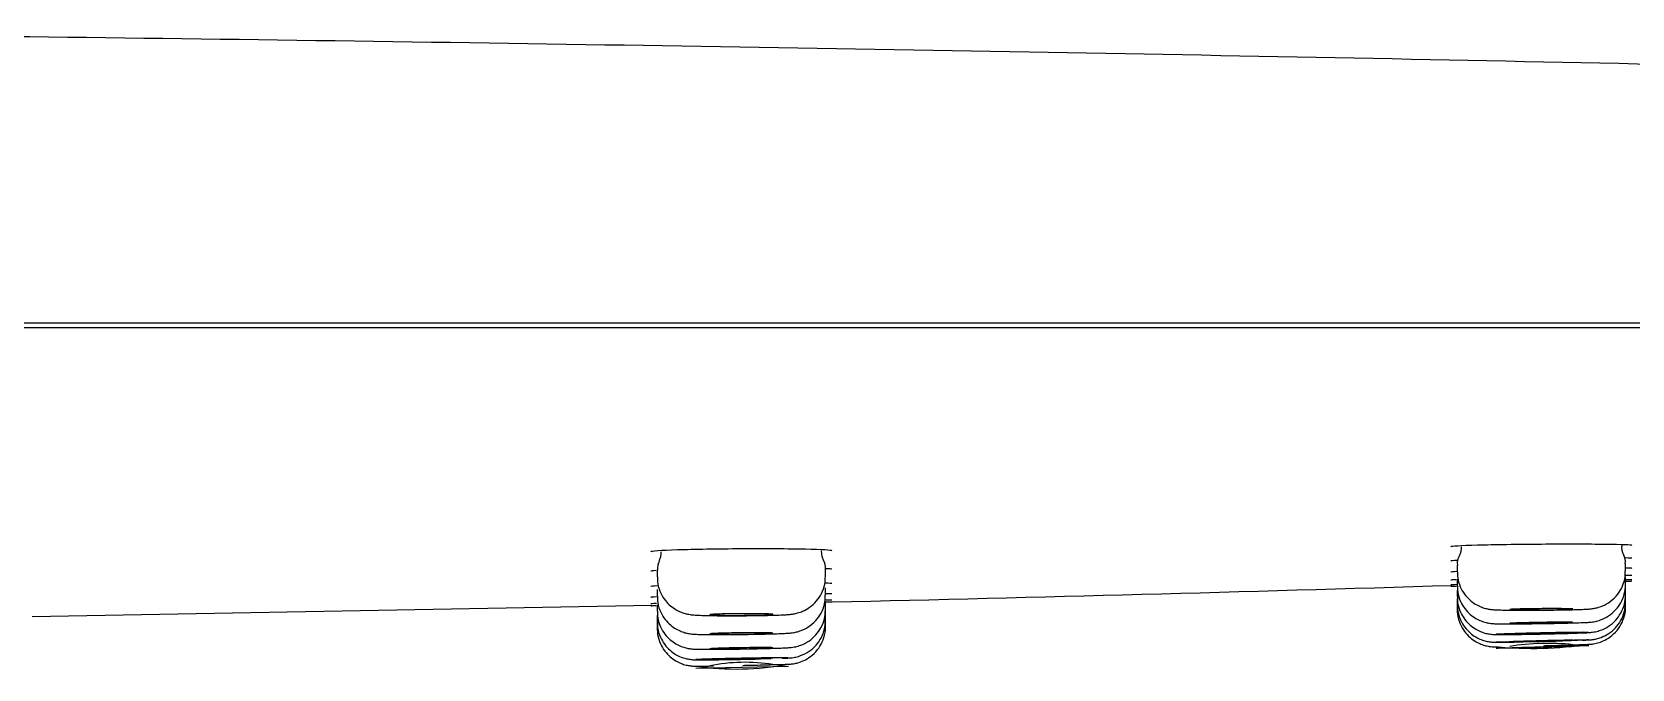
# Model space of a CAD drawing. Header units: millimetres. Extents: x -60 to 7633, y -2614 to 2146.
# Drawn here: x 1258.16 to 1296.16, y -2076.37 to -2061.24 of the extents above; entities that cross this region are included whole.
import ezdxf

# ---------------------------------------------------------------- set-up
doc = ezdxf.new("R2010")
doc.units = ezdxf.units.MM
doc.layers.get('0').update_dxf_attribs({"color": 250})

msp = doc.modelspace()

# ---------------------------------------------------------------- linework, layer by layer
at = {"linetype": 'Continuous'}
for p, q in [((1331.306, -2068.153), (1104.706, -2068.153)), ((1111.768, -2068.253), (1324.024, -2068.253)), ((1277.006, -2074.166), (1277.006, -2073.997)), ((1292.006, -2073.898), (1292.006, -2074.056)), ((1296.006, -2074.04), (1296.006, -2073.869)), ((1273.006, -2074.02), (1273.006, -2074.179)), ((1292.006, -2074.237), (1292.006, -2074.388)), ((1296.006, -2074.355), (1296.006, -2074.177)), ((1273.006, -2074.482), (1273.006, -2074.636)), ((1277.006, -2074.611), (1277.006, -2074.437)), ((1292.006, -2074.5), (1292.006, -2074.5)), ((1292.006, -2074.5), (1292.006, -2074.646)), ((1292.006, -2074.689), (1292.006, -2074.689)), ((1292.006, -2074.689), (1292.006, -2074.83)), ((1296.006, -2074.417), (1296.006, -2074.416)), ((1296.006, -2074.6), (1296.006, -2074.417)), ((1296.006, -2074.775), (1296.006, -2074.6)), ((1258.163, -2075.122), (1272.879, -2074.852)), ((1273.006, -2074.841), (1273.006, -2074.992)), ((1273.006, -2075.098), (1273.006, -2075.098)), ((1273.006, -2075.098), (1273.006, -2075.246)), ((1277.006, -2074.957), (1277.006, -2074.778)), ((1277.006, -2075.023), (1277.006, -2075.022)), ((1277.006, -2075.204), (1277.006, -2075.023)), ((1292.006, -2074.83), (1292.006, -2074.941)), ((1292.006, -2074.941), (1292.006, -2074.978)), ((1296.006, -2074.88), (1296.006, -2074.775)), ((1296.006, -2074.915), (1296.006, -2074.88)), ((1273.006, -2075.252), (1273.006, -2075.252)), ((1273.006, -2075.252), (1273.006, -2075.398)), ((1273.006, -2075.398), (1273.006, -2075.449)), ((1277.006, -2075.352), (1277.006, -2075.204)), ((1277.006, -2075.402), (1277.006, -2075.352)), ((1293.256, -2075.869), (1294.756, -2075.825)), ((1273.926, -2076.349), (1276.126, -2076.301)), ((1274.256, -2076.342), (1275.756, -2076.309))]:
    msp.add_line(p, q, dxfattribs=at)
for centre, radius, start, end in [((1272.775, -2073.627), 0.327, 329.3652, 7.5113), ((1291.789, -2073.499), 0.319, 327.7826, 6.7263), ((1296.253, -2073.475), 0.341, 172.9535, 210.6127), ((1273.353, -2073.978), 0.341, 147.6964, 187.0285), ((1276.704, -2073.95), 0.303, 350.5471, 34.658), ((1292.329, -2073.848), 0.32, 146.0192, 188.9929), ((1295.688, -2073.819), 0.316, 350.6518, 32.407), ((1236.173, -261.813), 1813.424, 271.29519, 271.760331), ((1293.764, -2066.235), 9.642, 265.0458, 278.1531), ((1294.162, -2081.361), 5.603, 83.9052, 99.2962), ((1274.886, -2069.633), 6.734, 261.8059, 280.607), ((1275.093, -2080.421), 4.213, 80.9454, 101.4562)]:
    msp.add_arc(centre, radius, start, end, dxfattribs=at)
for points, knots in [([(1331.628, -2062.935), (1321.261, -2062.63), (1303.558, -2062.118), (1274.624, -2061.568), (1253.79, -2061.279), (1243.695, -2061.242), (1242.492, -2061.238)], [0, 0, 0, 0, 0.317256, 0.640857, 0.963208, 1, 1, 1, 1]), ([(1277.156, -2073.56), (1277.156, -2073.546), (1276.923, -2073.532), (1276.13, -2073.516), (1275.568, -2073.512), (1274.447, -2073.518), (1273.888, -2073.527), (1273.086, -2073.553), (1272.857, -2073.569), (1272.856, -2073.584)], [0, 0, 0, 0, 0.125, 0.125, 0.25, 0.25, 0.375, 0.375, 0.4999318, 0.4999318, 0.4999318, 0.4999318]), ([(1296.156, -2073.431), (1296.156, -2073.421), (1295.923, -2073.413), (1295.13, -2073.404), (1294.568, -2073.403), (1293.447, -2073.41), (1292.888, -2073.418), (1292.086, -2073.44), (1291.857, -2073.452), (1291.856, -2073.464)], [0, 0, 0, 0, 0.125, 0.125, 0.25, 0.25, 0.375, 0.375, 0.4999309, 0.4999309, 0.4999309, 0.4999309]), ([(1273.015, -2074.179), (1273.012, -2074.22), (1273.008, -2074.33), (1273.063, -2074.516), (1273.163, -2074.699), (1273.287, -2074.84), (1273.419, -2074.941), (1273.548, -2075.009), (1273.664, -2075.049), (1273.755, -2075.069), (1273.826, -2075.079), (1273.897, -2075.086), (1273.995, -2075.091), (1274.151, -2075.097), (1274.37, -2075.1), (1274.624, -2075.102), (1274.854, -2075.102), (1274.976, -2075.102), (1275.014, -2075.101)], [0, 0, 0, 0, 0.038745, 0.118805, 0.18911, 0.252087, 0.308508, 0.35837, 0.400989, 0.436206, 0.466434, 0.507155, 0.578208, 0.676104, 0.769546, 0.867724, 0.964583, 1, 1, 1, 1]), ([(1275.014, -2075.101), (1275.068, -2075.101), (1275.201, -2075.1), (1275.44, -2075.097), (1275.691, -2075.092), (1275.906, -2075.085), (1276.054, -2075.078), (1276.15, -2075.071), (1276.234, -2075.061), (1276.346, -2075.038), (1276.481, -2074.991), (1276.64, -2074.902), (1276.796, -2074.759), (1276.92, -2074.572), (1276.995, -2074.367), (1277, -2074.236), (1277.001, -2074.168)], [0, 0, 0, 0, 0.050014, 0.146355, 0.243516, 0.341965, 0.44271, 0.507028, 0.557779, 0.597627, 0.642171, 0.707127, 0.784311, 0.856965, 0.936177, 1, 1, 1, 1]), ([(1292.014, -2074.057), (1292.015, -2074.129), (1292.018, -2074.261), (1292.094, -2074.461), (1292.204, -2074.629), (1292.332, -2074.756), (1292.464, -2074.845), (1292.59, -2074.902), (1292.699, -2074.934), (1292.78, -2074.949), (1292.838, -2074.956), (1292.896, -2074.96), (1292.977, -2074.964), (1293.115, -2074.967), (1293.321, -2074.97), (1293.565, -2074.97), (1293.812, -2074.97), (1293.955, -2074.969), (1294.018, -2074.968)], [0, 0, 0, 0, 0.066079, 0.141897, 0.208968, 0.269117, 0.32276, 0.369665, 0.408846, 0.439963, 0.464552, 0.497657, 0.561475, 0.657326, 0.749303, 0.846052, 0.941984, 1, 1, 1, 1]), ([(1294.018, -2074.968), (1294.071, -2074.968), (1294.204, -2074.967), (1294.441, -2074.964), (1294.689, -2074.959), (1294.9, -2074.954), (1295.051, -2074.948), (1295.139, -2074.943), (1295.227, -2074.934), (1295.342, -2074.911), (1295.483, -2074.864), (1295.657, -2074.765), (1295.822, -2074.603), (1295.939, -2074.402), (1296.002, -2074.207), (1296, -2074.091), (1295.999, -2074.04)], [0, 0, 0, 0, 0.049374, 0.144456, 0.240202, 0.336983, 0.435143, 0.512676, 0.562956, 0.59795, 0.642371, 0.716007, 0.800421, 0.873823, 0.95311, 1, 1, 1, 1]), ([(1294.031, -2075.288), (1294.085, -2075.287), (1294.217, -2075.285), (1294.453, -2075.28), (1294.699, -2075.274), (1294.907, -2075.268), (1295.06, -2075.262), (1295.138, -2075.257), (1295.213, -2075.25), (1295.302, -2075.235), (1295.437, -2075.198), (1295.607, -2075.113), (1295.772, -2074.973), (1295.901, -2074.795), (1295.989, -2074.584), (1296, -2074.441), (1296.005, -2074.358)], [0, 0, 0, 0, 0.04926, 0.144116, 0.239584, 0.33598, 0.433372, 0.519312, 0.555126, 0.582592, 0.626358, 0.699242, 0.775037, 0.844764, 0.922533, 1, 1, 1, 1]), ([(1273.014, -2074.635), (1273.012, -2074.673), (1273.007, -2074.78), (1273.06, -2074.964), (1273.158, -2075.15), (1273.282, -2075.292), (1273.414, -2075.395), (1273.544, -2075.464), (1273.661, -2075.505), (1273.754, -2075.525), (1273.82, -2075.534), (1273.88, -2075.54), (1273.959, -2075.544), (1274.089, -2075.548), (1274.293, -2075.55), (1274.535, -2075.55), (1274.794, -2075.549), (1274.948, -2075.547), (1275.024, -2075.547)], [0, 0, 0, 0, 0.034485, 0.114568, 0.184755, 0.247554, 0.30379, 0.353478, 0.395974, 0.430221, 0.457102, 0.487037, 0.542233, 0.642814, 0.735559, 0.833257, 0.929357, 1, 1, 1, 1]), ([(1275.024, -2075.547), (1275.078, -2075.546), (1275.211, -2075.544), (1275.448, -2075.54), (1275.697, -2075.534), (1275.909, -2075.527), (1276.056, -2075.521), (1276.147, -2075.514), (1276.23, -2075.506), (1276.344, -2075.482), (1276.482, -2075.435), (1276.651, -2075.34), (1276.813, -2075.185), (1276.933, -2074.989), (1276.999, -2074.791), (1277, -2074.669), (1276.999, -2074.612)], [0, 0, 0, 0, 0.04972, 0.145483, 0.241982, 0.33961, 0.438947, 0.508455, 0.560824, 0.59678, 0.641716, 0.711986, 0.794343, 0.867486, 0.946911, 1, 1, 1, 1]), ([(1292.014, -2074.645), (1292.012, -2074.676), (1292.005, -2074.778), (1292.055, -2074.96), (1292.151, -2075.15), (1292.275, -2075.296), (1292.408, -2075.401), (1292.539, -2075.472), (1292.658, -2075.514), (1292.756, -2075.535), (1292.823, -2075.543), (1292.865, -2075.546), (1292.907, -2075.548), (1292.969, -2075.549), (1293.086, -2075.55), (1293.284, -2075.548), (1293.527, -2075.545), (1293.791, -2075.54), (1293.954, -2075.537), (1294.042, -2075.535)], [0, 0, 0, 0, 0.028031, 0.107778, 0.177456, 0.239689, 0.295396, 0.344627, 0.386875, 0.420785, 0.445396, 0.463148, 0.487169, 0.539551, 0.632838, 0.732686, 0.827207, 0.920164, 1, 1, 1, 1]), ([(1292.014, -2074.388), (1292.013, -2074.445), (1292.013, -2074.565), (1292.078, -2074.759), (1292.184, -2074.936), (1292.31, -2075.07), (1292.443, -2075.165), (1292.571, -2075.227), (1292.684, -2075.263), (1292.772, -2075.279), (1292.83, -2075.286), (1292.878, -2075.29), (1292.941, -2075.293), (1293.041, -2075.294), (1293.218, -2075.295), (1293.447, -2075.294), (1293.706, -2075.292), (1293.912, -2075.289), (1294.012, -2075.288), (1294.031, -2075.288)], [0, 0, 0, 0, 0.051457, 0.128626, 0.196562, 0.25742, 0.311785, 0.35954, 0.399923, 0.431478, 0.45418, 0.477495, 0.519881, 0.609019, 0.701518, 0.798964, 0.89365, 0.982744, 1, 1, 1, 1]), ([(1294.042, -2075.535), (1294.095, -2075.534), (1294.227, -2075.531), (1294.461, -2075.525), (1294.706, -2075.518), (1294.911, -2075.512), (1295.072, -2075.505), (1295.135, -2075.502), (1295.221, -2075.493), (1295.305, -2075.48), (1295.441, -2075.441), (1295.611, -2075.356), (1295.775, -2075.215), (1295.902, -2075.038), (1295.989, -2074.827), (1296, -2074.686), (1296.005, -2074.603)], [0, 0, 0, 0, 0.049008, 0.14337, 0.238282, 0.334007, 0.430322, 0.533278, 0.558243, 0.584755, 0.629407, 0.701979, 0.776541, 0.84599, 0.923509, 1, 1, 1, 1]), ([(1273.012, -2074.993), (1273.014, -2075.072), (1273.021, -2075.208), (1273.102, -2075.412), (1273.214, -2075.577), (1273.344, -2075.701), (1273.477, -2075.787), (1273.602, -2075.842), (1273.71, -2075.872), (1273.791, -2075.886), (1273.844, -2075.891), (1273.894, -2075.895), (1273.965, -2075.897), (1274.086, -2075.899), (1274.282, -2075.899), (1274.518, -2075.898), (1274.783, -2075.895), (1274.945, -2075.893), (1275.033, -2075.891)], [0, 0, 0, 0, 0.071524, 0.146164, 0.212268, 0.271535, 0.324331, 0.370397, 0.408737, 0.438409, 0.460287, 0.487189, 0.54123, 0.637818, 0.729269, 0.825565, 0.920131, 1, 1, 1, 1]), ([(1275.756, -2075.069), (1275.756, -2075.068), (1275.755, -2075.067), (1275.751, -2075.066), (1275.742, -2075.064), (1275.717, -2075.062), (1275.681, -2075.061), (1275.644, -2075.059), (1275.594, -2075.057), (1275.534, -2075.056), (1275.474, -2075.055), (1275.403, -2075.054), (1275.328, -2075.053), (1275.252, -2075.053), (1275.169, -2075.053), (1275.085, -2075.053), (1275.002, -2075.053), (1274.916, -2075.054), (1274.834, -2075.055), (1274.752, -2075.056), (1274.673, -2075.057), (1274.602, -2075.058), (1274.531, -2075.06), (1274.468, -2075.062), (1274.416, -2075.064), (1274.364, -2075.066), (1274.323, -2075.068), (1274.296, -2075.071), (1274.269, -2075.073), (1274.256, -2075.075), (1274.257, -2075.077), (1274.257, -2075.08), (1274.273, -2075.082), (1274.301, -2075.084), (1274.33, -2075.086), (1274.373, -2075.087), (1274.426, -2075.089), (1274.479, -2075.09), (1274.544, -2075.091), (1274.616, -2075.092), (1274.688, -2075.093), (1274.768, -2075.093), (1274.85, -2075.093), (1274.901, -2075.093), (1274.954, -2075.093), (1275.006, -2075.093)], [0.2501484, 0.2501484, 0.2501484, 0.2501484, 0.2685261, 0.2685261, 0.2685261, 0.3222579, 0.3222579, 0.3222579, 0.3759789, 0.3759789, 0.3759789, 0.4296819, 0.4296819, 0.4296819, 0.4833674, 0.4833674, 0.4833674, 0.5370432, 0.5370432, 0.5370432, 0.5907217, 0.5907217, 0.5907217, 0.6444146, 0.6444146, 0.6444146, 0.6981272, 0.6981272, 0.6981272, 0.7518561, 0.7518561, 0.7518561, 0.8055904, 0.8055904, 0.8055904, 0.8593167, 0.8593167, 0.8593167, 0.9130251, 0.9130251, 0.9130251, 0.9667141, 0.9667141, 0.9667141, 1, 1, 1, 1]), ([(1275.006, -2075.093), (1275.09, -2075.092), (1275.176, -2075.091), (1275.255, -2075.09), (1275.334, -2075.089), (1275.409, -2075.087), (1275.475, -2075.086), (1275.54, -2075.084), (1275.598, -2075.082), (1275.642, -2075.08), (1275.687, -2075.078), (1275.72, -2075.075), (1275.738, -2075.073)], [0, 0, 0, 0, 0.0536885, 0.0536885, 0.0536885, 0.1073762, 0.1073762, 0.1073762, 0.1610764, 0.1610764, 0.1610764, 0.2147952, 0.2147952, 0.2147952, 0.2147952]), ([(1275.033, -2075.891), (1275.086, -2075.89), (1275.218, -2075.888), (1275.454, -2075.883), (1275.701, -2075.877), (1275.909, -2075.871), (1276.059, -2075.864), (1276.14, -2075.86), (1276.216, -2075.852), (1276.309, -2075.836), (1276.445, -2075.797), (1276.615, -2075.71), (1276.78, -2075.567), (1276.907, -2075.386), (1276.991, -2075.177), (1277, -2075.038), (1277.004, -2074.96)], [0, 0, 0, 0, 0.049365, 0.144431, 0.240141, 0.336814, 0.434596, 0.515882, 0.555967, 0.584654, 0.628784, 0.701711, 0.778442, 0.848861, 0.926995, 1, 1, 1, 1]), ([(1292.013, -2074.94), (1292.011, -2074.965), (1292.003, -2075.063), (1292.05, -2075.242), (1292.145, -2075.435), (1292.268, -2075.584), (1292.401, -2075.692), (1292.533, -2075.764), (1292.655, -2075.808), (1292.756, -2075.83), (1292.831, -2075.839), (1292.873, -2075.841), (1292.895, -2075.841), (1292.914, -2075.842), (1292.939, -2075.841), (1292.965, -2075.841), (1292.986, -2075.841)], [0, 0, 0, 0, 0.0283548, 0.1295033, 0.2176596, 0.2962844, 0.3666734, 0.4289436, 0.4825593, 0.5264084, 0.5582547, 0.5756988, 0.5876525, 0.6039102, 0.638, 0.7104414, 0.7104414, 0.7104414, 0.7104414]), ([(1292.013, -2074.832), (1292.015, -2074.907), (1292.019, -2075.042), (1292.099, -2075.245), (1292.211, -2075.412), (1292.341, -2075.537), (1292.474, -2075.625), (1292.601, -2075.681), (1292.712, -2075.711), (1292.797, -2075.725), (1292.85, -2075.729), (1292.881, -2075.731), (1292.914, -2075.732), (1292.965, -2075.732), (1293.068, -2075.731), (1293.216, -2075.729), (1293.323, -2075.727), (1293.357, -2075.726)], [0, 0, 0, 0, 0.088975, 0.186816, 0.273258, 0.350717, 0.419725, 0.479995, 0.530545, 0.569126, 0.593605, 0.612105, 0.638418, 0.699791, 0.821146, 0.95139, 1, 1, 1, 1]), ([(1294.756, -2074.942), (1294.756, -2074.942), (1294.755, -2074.941), (1294.751, -2074.941), (1294.742, -2074.939), (1294.717, -2074.938), (1294.681, -2074.937), (1294.644, -2074.936), (1294.594, -2074.935), (1294.534, -2074.934), (1294.474, -2074.933), (1294.403, -2074.933), (1294.328, -2074.933), (1294.252, -2074.933), (1294.169, -2074.933), (1294.085, -2074.933), (1294.002, -2074.934), (1293.916, -2074.934), (1293.834, -2074.935), (1293.752, -2074.936), (1293.673, -2074.937), (1293.602, -2074.939), (1293.531, -2074.94), (1293.468, -2074.942), (1293.416, -2074.943), (1293.364, -2074.945), (1293.323, -2074.947), (1293.296, -2074.949), (1293.269, -2074.95), (1293.256, -2074.952), (1293.257, -2074.954), (1293.257, -2074.955), (1293.273, -2074.957), (1293.302, -2074.958), (1293.33, -2074.959), (1293.373, -2074.961), (1293.426, -2074.961), (1293.479, -2074.962), (1293.544, -2074.963), (1293.616, -2074.963), (1293.688, -2074.963), (1293.768, -2074.963), (1293.85, -2074.963), (1293.901, -2074.963), (1293.954, -2074.962), (1294.006, -2074.962)], [0.2501483, 0.2501483, 0.2501483, 0.2501483, 0.2685456, 0.2685456, 0.2685456, 0.3222629, 0.3222629, 0.3222629, 0.3759717, 0.3759717, 0.3759717, 0.4296702, 0.4296702, 0.4296702, 0.4833607, 0.4833607, 0.4833607, 0.5370489, 0.5370489, 0.5370489, 0.5907419, 0.5907419, 0.5907419, 0.6444449, 0.6444449, 0.6444449, 0.6981587, 0.6981587, 0.6981587, 0.7518796, 0.7518796, 0.7518796, 0.8056001, 0.8056001, 0.8056001, 0.8593127, 0.8593127, 0.8593127, 0.9130137, 0.9130137, 0.9130137, 0.9667048, 0.9667048, 0.9667048, 1, 1, 1, 1]), ([(1294.006, -2074.962), (1294.09, -2074.961), (1294.176, -2074.96), (1294.255, -2074.959), (1294.334, -2074.958), (1294.409, -2074.957), (1294.475, -2074.955), (1294.541, -2074.954), (1294.598, -2074.952), (1294.642, -2074.951), (1294.687, -2074.949), (1294.72, -2074.947), (1294.738, -2074.945)], [0, 0, 0, 0, 0.0537004, 0.0537004, 0.0537004, 0.1074003, 0.1074003, 0.1074003, 0.1611082, 0.1611082, 0.1611082, 0.2148251, 0.2148251, 0.2148251, 0.2148251]), ([(1294.054, -2075.814), (1294.107, -2075.812), (1294.238, -2075.809), (1294.471, -2075.802), (1294.712, -2075.794), (1294.913, -2075.788), (1295.061, -2075.783), (1295.123, -2075.78), (1295.159, -2075.779), (1295.196, -2075.776), (1295.269, -2075.767), (1295.379, -2075.742), (1295.529, -2075.68), (1295.693, -2075.574), (1295.845, -2075.412), (1295.953, -2075.209), (1296.006, -2075.023), (1296.001, -2074.917), (1295.999, -2074.88)], [0, 0, 0, 0, 0.048001, 0.140408, 0.233221, 0.326605, 0.419749, 0.514969, 0.54296, 0.557125, 0.573563, 0.620851, 0.66902, 0.73567, 0.814745, 0.887684, 0.965838, 1, 1, 1, 1]), ([(1294.987, -2075.682), (1295.012, -2075.681), (1295.081, -2075.678), (1295.128, -2075.676), (1295.188, -2075.672), (1295.239, -2075.666), (1295.322, -2075.651), (1295.448, -2075.612), (1295.608, -2075.532), (1295.767, -2075.398), (1295.897, -2075.222), (1295.987, -2075.01), (1296, -2074.865), (1296.006, -2074.779)], [0.3789595, 0.3789595, 0.3789595, 0.3789595, 0.426172, 0.5253925, 0.5484268, 0.565683, 0.5951985, 0.634907, 0.6999036, 0.7742754, 0.8434163, 0.9202451, 1, 1, 1, 1]), ([(1273.014, -2075.246), (1273.013, -2075.297), (1273.011, -2075.415), (1273.073, -2075.606), (1273.177, -2075.785), (1273.304, -2075.922), (1273.437, -2076.019), (1273.566, -2076.083), (1273.681, -2076.119), (1273.772, -2076.137), (1273.832, -2076.144), (1273.87, -2076.146), (1273.911, -2076.148), (1273.972, -2076.149), (1274.091, -2076.149), (1274.287, -2076.148), (1274.53, -2076.145), (1274.792, -2076.141), (1274.952, -2076.138), (1275.039, -2076.136)], [0, 0, 0, 0, 0.046416, 0.123557, 0.191344, 0.252024, 0.306241, 0.35391, 0.39439, 0.426107, 0.447804, 0.464799, 0.489449, 0.544336, 0.63643, 0.735119, 0.829343, 0.922153, 1, 1, 1, 1]), ([(1273.014, -2075.398), (1273.013, -2075.452), (1273.012, -2075.57), (1273.075, -2075.763), (1273.18, -2075.941), (1273.307, -2076.077), (1273.44, -2076.173), (1273.569, -2076.236), (1273.685, -2076.273), (1273.778, -2076.29), (1273.841, -2076.296), (1273.873, -2076.298), (1273.896, -2076.299), (1273.926, -2076.299), (1273.978, -2076.299), (1274.092, -2076.298), (1274.23, -2076.296), (1274.325, -2076.294), (1274.347, -2076.294)], [0, 0, 0, 0, 0.062843, 0.163456, 0.251887, 0.331038, 0.401729, 0.46383, 0.516575, 0.558361, 0.586777, 0.602527, 0.619372, 0.649433, 0.726964, 0.84463, 0.969128, 1, 1, 1, 1]), ([(1275.756, -2075.515), (1275.756, -2075.515), (1275.755, -2075.514), (1275.751, -2075.514), (1275.742, -2075.512), (1275.717, -2075.51), (1275.681, -2075.509), (1275.644, -2075.508), (1275.593, -2075.507), (1275.534, -2075.507), (1275.474, -2075.506), (1275.403, -2075.506), (1275.328, -2075.506), (1275.252, -2075.506), (1275.169, -2075.506), (1275.085, -2075.507), (1275.002, -2075.508), (1274.916, -2075.509), (1274.834, -2075.51), (1274.752, -2075.512), (1274.673, -2075.513), (1274.602, -2075.515), (1274.531, -2075.517), (1274.468, -2075.519), (1274.416, -2075.521), (1274.364, -2075.523), (1274.323, -2075.525), (1274.296, -2075.527), (1274.269, -2075.529), (1274.256, -2075.531), (1274.257, -2075.533), (1274.257, -2075.534), (1274.273, -2075.536), (1274.302, -2075.537), (1274.33, -2075.539), (1274.373, -2075.54), (1274.426, -2075.541), (1274.479, -2075.541), (1274.544, -2075.542), (1274.616, -2075.542), (1274.688, -2075.542), (1274.768, -2075.542), (1274.85, -2075.541), (1274.901, -2075.541), (1274.954, -2075.54), (1275.006, -2075.54)], [0.2501561, 0.2501561, 0.2501561, 0.2501561, 0.2685718, 0.2685718, 0.2685718, 0.322291, 0.322291, 0.322291, 0.3759963, 0.3759963, 0.3759963, 0.4296874, 0.4296874, 0.4296874, 0.48337, 0.48337, 0.48337, 0.5370533, 0.5370533, 0.5370533, 0.5907466, 0.5907466, 0.5907466, 0.6444548, 0.6444548, 0.6444548, 0.6981767, 0.6981767, 0.6981767, 0.7519045, 0.7519045, 0.7519045, 0.805628, 0.805628, 0.805628, 0.8593384, 0.8593384, 0.8593384, 0.9130331, 0.9130331, 0.9130331, 0.9667164, 0.9667164, 0.9667164, 1, 1, 1, 1]), ([(1275.006, -2075.54), (1275.09, -2075.539), (1275.176, -2075.537), (1275.255, -2075.536), (1275.334, -2075.534), (1275.409, -2075.533), (1275.475, -2075.531), (1275.541, -2075.529), (1275.598, -2075.527), (1275.642, -2075.525), (1275.687, -2075.523), (1275.72, -2075.521), (1275.738, -2075.519)], [0, 0, 0, 0, 0.0537036, 0.0537036, 0.0537036, 0.1074064, 0.1074064, 0.1074064, 0.1611203, 0.1611203, 0.1611203, 0.2148451, 0.2148451, 0.2148451, 0.2148451]), ([(1275.042, -2076.28), (1275.095, -2076.279), (1275.226, -2076.277), (1275.459, -2076.271), (1275.702, -2076.265), (1275.904, -2076.26), (1276.056, -2076.256), (1276.12, -2076.253), (1276.167, -2076.251), (1276.216, -2076.246), (1276.284, -2076.236), (1276.393, -2076.209), (1276.538, -2076.149), (1276.703, -2076.037), (1276.85, -2075.875), (1276.955, -2075.675), (1277.007, -2075.489), (1277.001, -2075.386), (1276.999, -2075.352)], [0, 0, 0, 0, 0.048079, 0.140643, 0.233647, 0.327272, 0.420821, 0.517196, 0.547713, 0.56165, 0.585472, 0.6174, 0.674861, 0.741158, 0.816564, 0.890217, 0.968585, 1, 1, 1, 1]), ([(1275.973, -2076.112), (1276.003, -2076.111), (1276.079, -2076.108), (1276.13, -2076.107), (1276.21, -2076.099), (1276.289, -2076.087), (1276.436, -2076.049), (1276.615, -2075.959), (1276.785, -2075.808), (1276.909, -2075.63), (1276.991, -2075.421), (1277, -2075.284), (1277.003, -2075.207)], [0.3749208, 0.3749208, 0.3749208, 0.3749208, 0.4288733, 0.5308763, 0.5550718, 0.5794508, 0.6233951, 0.7089495, 0.7807815, 0.8510868, 0.928727, 1, 1, 1, 1]), ([(1294.006, -2075.536), (1294.018, -2075.535), (1294.03, -2075.535), (1294.042, -2075.535), (1294.165, -2075.532), (1294.29, -2075.529), (1294.405, -2075.526), (1294.521, -2075.523), (1294.631, -2075.52), (1294.726, -2075.517), (1294.821, -2075.514), (1294.903, -2075.512), (1294.967, -2075.509), (1295.031, -2075.506), (1295.077, -2075.504), (1295.102, -2075.502), (1295.128, -2075.5), (1295.132, -2075.499), (1295.116, -2075.498), (1295.1, -2075.497), (1295.063, -2075.496), (1295.007, -2075.496), (1294.952, -2075.496), (1294.877, -2075.497), (1294.788, -2075.498), (1294.699, -2075.499), (1294.594, -2075.5), (1294.482, -2075.502), (1294.37, -2075.503), (1294.248, -2075.506), (1294.125, -2075.508), (1294.002, -2075.511), (1293.876, -2075.513), (1293.756, -2075.516), (1293.682, -2075.518), (1293.608, -2075.52), (1293.539, -2075.522), (1293.429, -2075.524), (1293.326, -2075.527), (1293.24, -2075.53), (1293.154, -2075.533), (1293.081, -2075.536), (1293.029, -2075.538), (1292.977, -2075.541), (1292.943, -2075.543), (1292.931, -2075.544)], [0, 0, 0, 0, 0.0051208, 0.0051208, 0.0051208, 0.0588335, 0.0588335, 0.0588335, 0.1125472, 0.1125472, 0.1125472, 0.1662533, 0.1662533, 0.1662533, 0.219943, 0.219943, 0.219943, 0.2736261, 0.2736261, 0.2736261, 0.3273159, 0.3273159, 0.3273159, 0.3810226, 0.3810226, 0.3810226, 0.4347484, 0.4347484, 0.4347484, 0.4884862, 0.4884862, 0.4884862, 0.542224, 0.542224, 0.542224, 0.5755839, 0.5755839, 0.5755839, 0.6292976, 0.6292976, 0.6292976, 0.6829959, 0.6829959, 0.6829959, 0.7366843, 0.7366843, 0.7366843, 0.7366843]), ([(1294.756, -2075.26), (1294.756, -2075.26), (1294.755, -2075.259), (1294.751, -2075.259), (1294.742, -2075.258), (1294.717, -2075.257), (1294.681, -2075.256), (1294.644, -2075.256), (1294.593, -2075.255), (1294.534, -2075.255), (1294.474, -2075.255), (1294.403, -2075.256), (1294.328, -2075.256), (1294.252, -2075.257), (1294.169, -2075.258), (1294.085, -2075.259), (1294.002, -2075.26), (1293.916, -2075.261), (1293.834, -2075.263), (1293.752, -2075.264), (1293.673, -2075.266), (1293.602, -2075.268), (1293.531, -2075.27), (1293.467, -2075.272), (1293.416, -2075.273), (1293.364, -2075.275), (1293.323, -2075.277), (1293.296, -2075.279), (1293.269, -2075.28), (1293.256, -2075.282), (1293.257, -2075.283), (1293.257, -2075.284), (1293.273, -2075.285), (1293.302, -2075.286), (1293.33, -2075.287), (1293.373, -2075.287), (1293.426, -2075.288), (1293.479, -2075.288), (1293.544, -2075.288), (1293.616, -2075.287), (1293.688, -2075.287), (1293.768, -2075.286), (1293.85, -2075.285), (1293.901, -2075.284), (1293.954, -2075.284), (1294.006, -2075.283)], [0.2501557, 0.2501557, 0.2501557, 0.2501557, 0.2685876, 0.2685876, 0.2685876, 0.322294, 0.322294, 0.322294, 0.3759889, 0.3759889, 0.3759889, 0.4296765, 0.4296765, 0.4296765, 0.4833639, 0.4833639, 0.4833639, 0.5370583, 0.5370583, 0.5370583, 0.590764, 0.590764, 0.590764, 0.6444808, 0.6444808, 0.6444808, 0.6982034, 0.6982034, 0.6982034, 0.751924, 0.751924, 0.751924, 0.8056353, 0.8056353, 0.8056353, 0.8593339, 0.8593339, 0.8593339, 0.9130223, 0.9130223, 0.9130223, 0.9667077, 0.9667077, 0.9667077, 1, 1, 1, 1]), ([(1294.006, -2075.515), (1293.923, -2075.516), (1293.837, -2075.518), (1293.758, -2075.52), (1293.679, -2075.522), (1293.603, -2075.524), (1293.538, -2075.526), (1293.472, -2075.528), (1293.415, -2075.53), (1293.37, -2075.532), (1293.326, -2075.534), (1293.293, -2075.535), (1293.275, -2075.537), (1293.263, -2075.538), (1293.257, -2075.538), (1293.257, -2075.539)], [0, 0, 0, 0, 0.0537239, 0.0537239, 0.0537239, 0.1074476, 0.1074476, 0.1074476, 0.1611748, 0.1611748, 0.1611748, 0.2148976, 0.2148976, 0.2148976, 0.2501564, 0.2501564, 0.2501564, 0.2501564]), ([(1293.262, -2075.54), (1293.271, -2075.541), (1293.296, -2075.541), (1293.332, -2075.541), (1293.369, -2075.541), (1293.42, -2075.541), (1293.479, -2075.54), (1293.539, -2075.54), (1293.61, -2075.539), (1293.685, -2075.538), (1293.761, -2075.537), (1293.844, -2075.535), (1293.928, -2075.533), (1294.011, -2075.532), (1294.097, -2075.53), (1294.179, -2075.528), (1294.261, -2075.526), (1294.34, -2075.524), (1294.411, -2075.522), (1294.482, -2075.52), (1294.546, -2075.518), (1294.597, -2075.516), (1294.649, -2075.514), (1294.69, -2075.512), (1294.717, -2075.511)], [0.2686077, 0.2686077, 0.2686077, 0.2686077, 0.3223025, 0.3223025, 0.3223025, 0.3759859, 0.3759859, 0.3759859, 0.4296673, 0.4296673, 0.4296673, 0.4833569, 0.4833569, 0.4833569, 0.5370615, 0.5370615, 0.5370615, 0.5907809, 0.5907809, 0.5907809, 0.6445084, 0.6445084, 0.6445084, 0.6982336, 0.6982336, 0.6982336, 0.6982336]), ([(1294.006, -2075.283), (1294.09, -2075.282), (1294.176, -2075.28), (1294.255, -2075.278), (1294.334, -2075.277), (1294.409, -2075.275), (1294.475, -2075.273), (1294.541, -2075.271), (1294.598, -2075.269), (1294.642, -2075.268), (1294.687, -2075.266), (1294.72, -2075.264), (1294.738, -2075.263)], [0, 0, 0, 0, 0.0537139, 0.0537139, 0.0537139, 0.1074274, 0.1074274, 0.1074274, 0.1611476, 0.1611476, 0.1611476, 0.2148704, 0.2148704, 0.2148704, 0.2148704]), ([(1294.756, -2075.507), (1294.756, -2075.507), (1294.756, -2075.507), (1294.756, -2075.507), (1294.755, -2075.506), (1294.74, -2075.506), (1294.711, -2075.505), (1294.683, -2075.505), (1294.64, -2075.505), (1294.587, -2075.506), (1294.534, -2075.506), (1294.469, -2075.507), (1294.397, -2075.508), (1294.325, -2075.509), (1294.245, -2075.51), (1294.163, -2075.512), (1294.112, -2075.513), (1294.059, -2075.514), (1294.006, -2075.515)], [0.7502045, 0.7502045, 0.7502045, 0.7502045, 0.7519474, 0.7519474, 0.7519474, 0.8056459, 0.8056459, 0.8056459, 0.8593319, 0.8593319, 0.8593319, 0.9130136, 0.9130136, 0.9130136, 0.9667006, 0.9667006, 0.9667006, 1, 1, 1, 1]), ([(1275.756, -2075.863), (1275.756, -2075.862), (1275.755, -2075.862), (1275.751, -2075.861), (1275.742, -2075.86), (1275.717, -2075.859), (1275.681, -2075.859), (1275.644, -2075.858), (1275.593, -2075.858), (1275.534, -2075.858), (1275.474, -2075.858), (1275.403, -2075.858), (1275.328, -2075.859), (1275.252, -2075.859), (1275.169, -2075.86), (1275.085, -2075.862), (1275.002, -2075.863), (1274.916, -2075.864), (1274.834, -2075.866), (1274.752, -2075.867), (1274.673, -2075.869), (1274.602, -2075.871), (1274.531, -2075.873), (1274.467, -2075.875), (1274.416, -2075.877), (1274.364, -2075.878), (1274.323, -2075.88), (1274.296, -2075.882), (1274.269, -2075.884), (1274.256, -2075.885), (1274.257, -2075.887), (1274.257, -2075.888), (1274.273, -2075.889), (1274.302, -2075.89), (1274.33, -2075.891), (1274.373, -2075.891), (1274.426, -2075.891), (1274.479, -2075.892), (1274.544, -2075.891), (1274.616, -2075.891), (1274.688, -2075.891), (1274.768, -2075.89), (1274.85, -2075.889), (1274.901, -2075.888), (1274.954, -2075.887), (1275.006, -2075.886)], [0.2501573, 0.2501573, 0.2501573, 0.2501573, 0.2685932, 0.2685932, 0.2685932, 0.3223, 0.3223, 0.3223, 0.375994, 0.375994, 0.375994, 0.4296798, 0.4296798, 0.4296798, 0.4833654, 0.4833654, 0.4833654, 0.5370588, 0.5370588, 0.5370588, 0.5907649, 0.5907649, 0.5907649, 0.644483, 0.644483, 0.644483, 0.6982074, 0.6982074, 0.6982074, 0.7519293, 0.7519293, 0.7519293, 0.8056409, 0.8056409, 0.8056409, 0.8593389, 0.8593389, 0.8593389, 0.913026, 0.913026, 0.913026, 0.96671, 0.96671, 0.96671, 1, 1, 1, 1]), ([(1275.006, -2075.886), (1275.09, -2075.885), (1275.176, -2075.884), (1275.255, -2075.882), (1275.334, -2075.88), (1275.409, -2075.878), (1275.475, -2075.876), (1275.541, -2075.875), (1275.598, -2075.873), (1275.643, -2075.871), (1275.687, -2075.869), (1275.72, -2075.867), (1275.738, -2075.866)], [0, 0, 0, 0, 0.0537145, 0.0537145, 0.0537145, 0.1074285, 0.1074285, 0.1074285, 0.16115, 0.16115, 0.16115, 0.2148745, 0.2148745, 0.2148745, 0.2148745]), ([(1294.006, -2075.711), (1294.021, -2075.711), (1294.035, -2075.711), (1294.05, -2075.71), (1294.173, -2075.707), (1294.297, -2075.704), (1294.413, -2075.7), (1294.528, -2075.697), (1294.638, -2075.694), (1294.733, -2075.691), (1294.827, -2075.688), (1294.91, -2075.685), (1294.973, -2075.683), (1295.036, -2075.68), (1295.082, -2075.678), (1295.107, -2075.677), (1295.132, -2075.675), (1295.136, -2075.674), (1295.12, -2075.674), (1295.103, -2075.673), (1295.065, -2075.673), (1295.01, -2075.674), (1294.954, -2075.674), (1294.878, -2075.676), (1294.789, -2075.677), (1294.7, -2075.679), (1294.595, -2075.681), (1294.482, -2075.683), (1294.37, -2075.686), (1294.248, -2075.689), (1294.125, -2075.692), (1294.048, -2075.694), (1293.97, -2075.696), (1293.893, -2075.698), (1293.771, -2075.701), (1293.65, -2075.704), (1293.54, -2075.707), (1293.429, -2075.71), (1293.327, -2075.714), (1293.241, -2075.716), (1293.155, -2075.719), (1293.083, -2075.722), (1293.031, -2075.724), (1292.98, -2075.726), (1292.946, -2075.728), (1292.934, -2075.729), (1292.922, -2075.731), (1292.931, -2075.731), (1292.96, -2075.731), (1292.99, -2075.732), (1293.04, -2075.731), (1293.107, -2075.73), (1293.174, -2075.729), (1293.26, -2075.728), (1293.358, -2075.726), (1293.455, -2075.724), (1293.567, -2075.722), (1293.684, -2075.719), (1293.788, -2075.717), (1293.897, -2075.714), (1294.006, -2075.711)], [0, 0, 0, 0, 0.006218, 0.006218, 0.006218, 0.059954, 0.059954, 0.059954, 0.11369, 0.11369, 0.11369, 0.16737, 0.16737, 0.16737, 0.221052, 0.221052, 0.221052, 0.274733, 0.274733, 0.274733, 0.328427, 0.328427, 0.328427, 0.382143, 0.382143, 0.382143, 0.435874, 0.435874, 0.435874, 0.489602, 0.489602, 0.489602, 0.522969, 0.522969, 0.522969, 0.576701, 0.576701, 0.576701, 0.630412, 0.630412, 0.630412, 0.684103, 0.684103, 0.684103, 0.737784, 0.737784, 0.737784, 0.791468, 0.791468, 0.791468, 0.845168, 0.845168, 0.845168, 0.89889, 0.89889, 0.89889, 0.95263, 0.95263, 0.95263, 1, 1, 1, 1]), ([(1295.133, -2075.814), (1295.133, -2075.814), (1295.129, -2075.814), (1295.122, -2075.815), (1295.106, -2075.815), (1295.067, -2075.816), (1295.011, -2075.818), (1294.955, -2075.82), (1294.879, -2075.822), (1294.789, -2075.824), (1294.7, -2075.827), (1294.595, -2075.83), (1294.482, -2075.833), (1294.37, -2075.836), (1294.247, -2075.84), (1294.124, -2075.844), (1294.048, -2075.846), (1293.97, -2075.848), (1293.893, -2075.85), (1293.771, -2075.854), (1293.65, -2075.857), (1293.54, -2075.86), (1293.43, -2075.864), (1293.327, -2075.866), (1293.242, -2075.869), (1293.156, -2075.871), (1293.085, -2075.873), (1293.033, -2075.875), (1292.982, -2075.876), (1292.949, -2075.877), (1292.937, -2075.878), (1292.934, -2075.878), (1292.932, -2075.878), (1292.932, -2075.878)], [0.2538997, 0.2538997, 0.2538997, 0.2538997, 0.2756195, 0.2756195, 0.2756195, 0.3293218, 0.3293218, 0.3293218, 0.3830486, 0.3830486, 0.3830486, 0.4367902, 0.4367902, 0.4367902, 0.4905331, 0.4905331, 0.4905331, 0.5238885, 0.5238885, 0.5238885, 0.5776147, 0.5776147, 0.5776147, 0.6313168, 0.6313168, 0.6313168, 0.6850002, 0.6850002, 0.6850002, 0.7386782, 0.7386782, 0.7386782, 0.753521, 0.753521, 0.753521, 0.753521]), ([(1294.006, -2075.697), (1293.923, -2075.7), (1293.837, -2075.702), (1293.758, -2075.704), (1293.679, -2075.706), (1293.603, -2075.708), (1293.538, -2075.71), (1293.472, -2075.713), (1293.415, -2075.714), (1293.37, -2075.716), (1293.326, -2075.718), (1293.293, -2075.719), (1293.275, -2075.72), (1293.263, -2075.721), (1293.257, -2075.722), (1293.257, -2075.722)], [0, 0, 0, 0, 0.0537313, 0.0537313, 0.0537313, 0.1074626, 0.1074626, 0.1074626, 0.1611927, 0.1611927, 0.1611927, 0.2149107, 0.2149107, 0.2149107, 0.2501528, 0.2501528, 0.2501528, 0.2501528]), ([(1293.262, -2075.723), (1293.271, -2075.723), (1293.296, -2075.723), (1293.332, -2075.723), (1293.369, -2075.722), (1293.419, -2075.722), (1293.479, -2075.721), (1293.539, -2075.719), (1293.61, -2075.718), (1293.685, -2075.716), (1293.761, -2075.715), (1293.844, -2075.713), (1293.928, -2075.711), (1294.011, -2075.709), (1294.097, -2075.706), (1294.179, -2075.704), (1294.261, -2075.702), (1294.34, -2075.7), (1294.411, -2075.698), (1294.482, -2075.695), (1294.546, -2075.693), (1294.597, -2075.692), (1294.649, -2075.69), (1294.69, -2075.688), (1294.717, -2075.687)], [0.2686104, 0.2686104, 0.2686104, 0.2686104, 0.3222938, 0.3222938, 0.3222938, 0.37597, 0.37597, 0.37597, 0.4296513, 0.4296513, 0.4296513, 0.483348, 0.483348, 0.483348, 0.5370638, 0.5370638, 0.5370638, 0.5907936, 0.5907936, 0.5907936, 0.6445261, 0.6445261, 0.6445261, 0.6982488, 0.6982488, 0.6982488, 0.6982488]), ([(1294.756, -2075.684), (1294.756, -2075.684), (1294.756, -2075.684), (1294.756, -2075.684), (1294.755, -2075.683), (1294.74, -2075.683), (1294.711, -2075.683), (1294.683, -2075.683), (1294.64, -2075.684), (1294.587, -2075.685), (1294.534, -2075.686), (1294.469, -2075.687), (1294.397, -2075.688), (1294.325, -2075.69), (1294.245, -2075.692), (1294.163, -2075.694), (1294.112, -2075.695), (1294.059, -2075.696), (1294.006, -2075.697)], [0.750201, 0.750201, 0.750201, 0.750201, 0.7519538, 0.7519538, 0.7519538, 0.8056409, 0.8056409, 0.8056409, 0.8593179, 0.8593179, 0.8593179, 0.9129968, 0.9129968, 0.9129968, 0.9666888, 0.9666888, 0.9666888, 1, 1, 1, 1]), ([(1294.05, -2075.71), (1294.103, -2075.709), (1294.212, -2075.706), (1294.328, -2075.703), (1294.394, -2075.701)], [0, 0, 0, 0, 0.0486339, 0.1184633, 0.1184633, 0.1184633, 0.1184633]), ([(1276.117, -2076.103), (1276.117, -2076.102), (1276.116, -2076.102), (1276.115, -2076.102), (1276.099, -2076.101), (1276.062, -2076.101), (1276.006, -2076.101), (1275.951, -2076.101), (1275.876, -2076.101), (1275.787, -2076.102), (1275.698, -2076.103), (1275.594, -2076.104), (1275.482, -2076.105), (1275.37, -2076.107), (1275.247, -2076.109), (1275.125, -2076.111), (1275.048, -2076.113), (1274.97, -2076.114), (1274.893, -2076.116), (1274.771, -2076.118), (1274.649, -2076.121), (1274.539, -2076.123), (1274.428, -2076.126), (1274.326, -2076.129), (1274.239, -2076.131), (1274.153, -2076.134), (1274.08, -2076.136), (1274.028, -2076.139), (1273.976, -2076.141), (1273.942, -2076.143), (1273.929, -2076.144)], [0.270027, 0.270027, 0.270027, 0.270027, 0.2731587, 0.2731587, 0.2731587, 0.3268541, 0.3268541, 0.3268541, 0.3805603, 0.3805603, 0.3805603, 0.4342757, 0.4342757, 0.4342757, 0.4879883, 0.4879883, 0.4879883, 0.5213427, 0.5213427, 0.5213427, 0.5750695, 0.5750695, 0.5750695, 0.6287863, 0.6287863, 0.6287863, 0.6824904, 0.6824904, 0.6824904, 0.7361848, 0.7361848, 0.7361848, 0.7361848]), ([(1275.006, -2076.117), (1274.923, -2076.119), (1274.837, -2076.121), (1274.758, -2076.122), (1274.679, -2076.124), (1274.603, -2076.126), (1274.538, -2076.128), (1274.472, -2076.13), (1274.415, -2076.131), (1274.37, -2076.133), (1274.326, -2076.135), (1274.293, -2076.136), (1274.275, -2076.137), (1274.263, -2076.138), (1274.257, -2076.139), (1274.257, -2076.139)], [0, 0, 0, 0, 0.0537205, 0.0537205, 0.0537205, 0.1074407, 0.1074407, 0.1074407, 0.161164, 0.161164, 0.161164, 0.2148837, 0.2148837, 0.2148837, 0.2501534, 0.2501534, 0.2501534, 0.2501534]), ([(1274.262, -2076.14), (1274.271, -2076.141), (1274.296, -2076.141), (1274.332, -2076.142), (1274.369, -2076.142), (1274.419, -2076.141), (1274.479, -2076.141), (1274.539, -2076.14), (1274.61, -2076.14), (1274.685, -2076.138), (1274.761, -2076.137), (1274.844, -2076.136), (1274.928, -2076.135), (1275.011, -2076.133), (1275.097, -2076.131), (1275.179, -2076.13), (1275.261, -2076.128), (1275.34, -2076.126), (1275.411, -2076.124), (1275.482, -2076.122), (1275.546, -2076.12), (1275.597, -2076.119), (1275.649, -2076.117), (1275.69, -2076.116), (1275.717, -2076.114)], [0.2685931, 0.2685931, 0.2685931, 0.2685931, 0.3222899, 0.3222899, 0.3222899, 0.3759773, 0.3759773, 0.3759773, 0.4296628, 0.4296628, 0.4296628, 0.4833548, 0.4833548, 0.4833548, 0.5370589, 0.5370589, 0.5370589, 0.5907751, 0.5907751, 0.5907751, 0.6444983, 0.6444983, 0.6444983, 0.69822, 0.69822, 0.69822, 0.69822]), ([(1275.756, -2076.111), (1275.756, -2076.111), (1275.756, -2076.111), (1275.756, -2076.111), (1275.756, -2076.11), (1275.74, -2076.109), (1275.711, -2076.109), (1275.683, -2076.109), (1275.64, -2076.109), (1275.587, -2076.109), (1275.534, -2076.109), (1275.469, -2076.11), (1275.397, -2076.111), (1275.325, -2076.112), (1275.245, -2076.113), (1275.163, -2076.114), (1275.112, -2076.115), (1275.059, -2076.116), (1275.006, -2076.117)], [0.7502008, 0.7502008, 0.7502008, 0.7502008, 0.7519328, 0.7519328, 0.7519328, 0.805633, 0.805633, 0.805633, 0.8593225, 0.8593225, 0.8593225, 0.9130081, 0.9130081, 0.9130081, 0.9666977, 0.9666977, 0.9666977, 1, 1, 1, 1]), ([(1275.039, -2076.136), (1275.092, -2076.135), (1275.206, -2076.133), (1275.327, -2076.13), (1275.398, -2076.128)], [0, 0, 0, 0, 0.0488555, 0.1237555, 0.1237555, 0.1237555, 0.1237555])]:
    msp.add_open_spline(points, degree=3, knots=knots, dxfattribs=at)
for points in [[(1276.961, -2073.774), (1276.93, -2073.739), (1276.913, -2073.668), (1276.91, -2073.56)], [(1277.156, -2073.999), (1277.156, -2073.993), (1277.105, -2073.988), (1277.008, -2073.984)], [(1292.008, -2073.789), (1291.909, -2073.794), (1291.857, -2073.799), (1291.856, -2073.803)], [(1296.156, -2073.738), (1296.156, -2073.734), (1296.1, -2073.731), (1295.995, -2073.729)], [(1296.156, -2073.977), (1296.156, -2073.974), (1296.107, -2073.972), (1296.014, -2073.972)], [(1272.984, -2074.03), (1272.901, -2074.036), (1272.857, -2074.042), (1272.856, -2074.047)], [(1277.156, -2074.34), (1277.156, -2074.335), (1277.102, -2074.332), (1277.002, -2074.33)], [(1292.01, -2074.055), (1291.91, -2074.06), (1291.857, -2074.064), (1291.856, -2074.068)], [(1291.984, -2074.248), (1291.901, -2074.251), (1291.857, -2074.255), (1291.856, -2074.256)], [(1292.018, -2074.362), (1291.913, -2074.366), (1291.857, -2074.369), (1291.856, -2074.37)], [(1296.156, -2074.147), (1296.156, -2074.145), (1296.104, -2074.145), (1296.006, -2074.145)], [(1296.156, -2074.25), (1296.156, -2074.249), (1296.107, -2074.249), (1296.014, -2074.251)], [(1296.156, -2074.284), (1296.156, -2074.284), (1296.107, -2074.285), (1296.014, -2074.288)], [(1273.004, -2074.393), (1272.908, -2074.398), (1272.857, -2074.403), (1272.856, -2074.408)], [(1272.992, -2074.654), (1272.904, -2074.659), (1272.857, -2074.662), (1272.856, -2074.665)], [(1277.156, -2074.729), (1277.156, -2074.728), (1277.104, -2074.728), (1277.005, -2074.729)], [(1277.156, -2074.583), (1277.156, -2074.581), (1277.107, -2074.579), (1277.014, -2074.578)], [(1291.992, -2074.404), (1291.909, -2074.406), (1291.863, -2074.407), (1291.857, -2074.407)], [(1272.994, -2074.813), (1272.904, -2074.816), (1272.857, -2074.818), (1272.856, -2074.82)], [(1272.984, -2074.868), (1272.907, -2074.87), (1272.864, -2074.871), (1272.857, -2074.871)], [(1277.156, -2074.778), (1277.156, -2074.778), (1277.101, -2074.779), (1276.999, -2074.782)], [(1277, -2075.024), (1277.005, -2075.011), (1277.006, -2074.993), (1277.004, -2074.971)]]:
    msp.add_open_spline(points, degree=3, dxfattribs=at)

doc.saveas('drawing.dxf')
